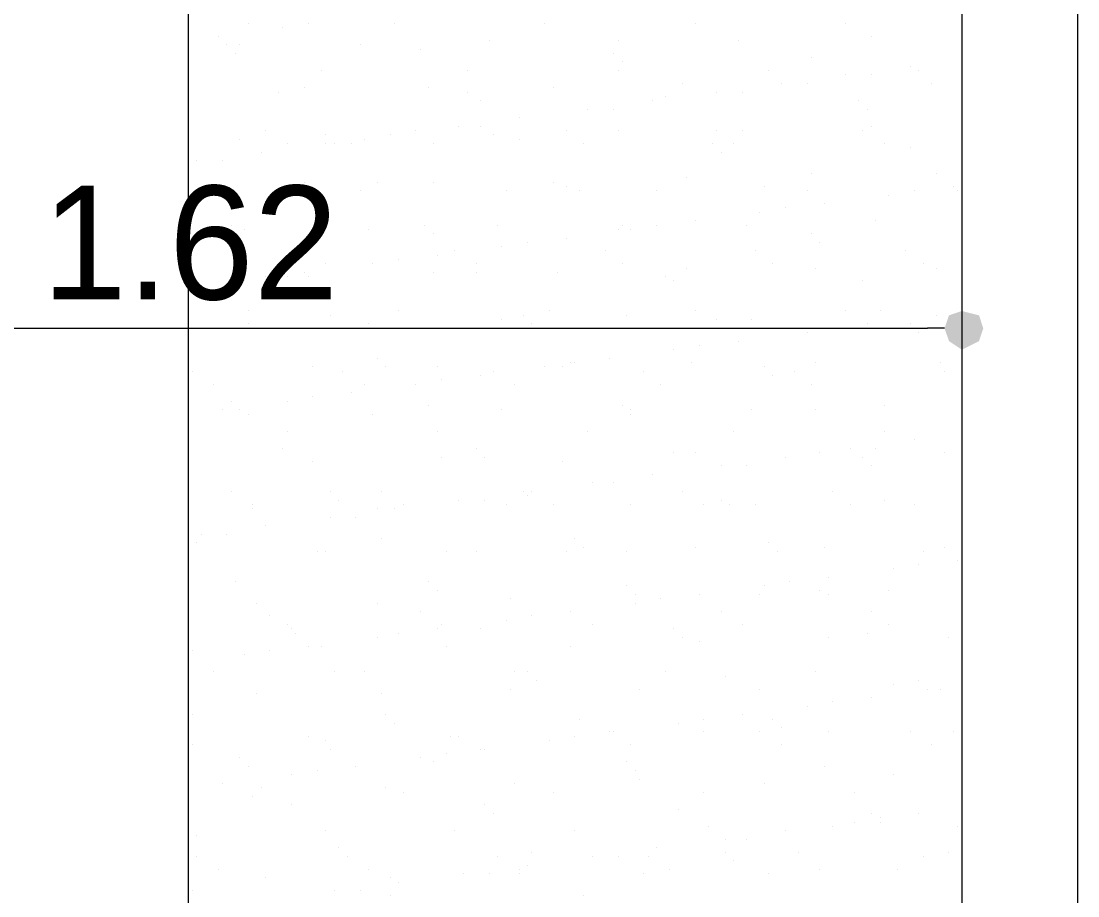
# Model space of a CAD drawing. Header units: millimetres. Extents: x 21 to 236, y 15 to 64.
# Drawn here: x 47.485 to 48.599, y 31.656 to 32.579 of the extents above; entities that cross this region are included whole.
import ezdxf

# ---------------------------------------------------------------- set-up
doc = ezdxf.new("R2010")
doc.units = ezdxf.units.MM
for name, color, linetype in [('PDF_0', 210, 'Continuous'), ('PDF_Cota', 90, 'Continuous'), ('PDF_Terreno', 7, 'Continuous'), ('PDF_Text', 70, 'Continuous')]:
    doc.layers.add(name, color=color, linetype=linetype)
doc.layers.add('PDF_Grama', color=7, linetype='Continuous', true_color=0x397200)
doc.styles.add('PDF Comic Sans MS', font='comic.ttf')

msp = doc.modelspace()

# ---------------------------------------------------------------- linework, layer by layer
at = {"layer": 'PDF_0', "lineweight": 0}
msp.add_lwpolyline([(48.4588, 32.2553), (48.4407, 32.2553)], dxfattribs=at)
at = {"layer": 'PDF_0', "transparency": 33554559}
for points in [[(48.477, 32.2553), (48.477, 32.2735), (48.4634, 32.2689)], [(48.4951, 32.2689), (48.477, 32.2553), (48.477, 32.2735)], [(48.4634, 32.2689), (48.4588, 32.2553), (48.477, 32.2553)], [(48.4996, 32.2553), (48.4951, 32.2689), (48.477, 32.2553)], [(48.4588, 32.2553), (48.477, 32.2553), (48.4634, 32.2417)], [(48.477, 32.2553), (48.4634, 32.2417), (48.477, 32.2327)], [(48.477, 32.2327), (48.4951, 32.2417), (48.477, 32.2553)], [(48.4951, 32.2417), (48.477, 32.2553), (48.4996, 32.2553)]]:
    msp.add_solid(points, dxfattribs=at)
at = {"layer": 'PDF_Cota', "lineweight": 0}
for points in [[(48.477, 33.9731), (47.6611, 33.9731), (47.6611, 30.5919), (46.8589, 30.5919)], [(48.477, 32.3686), (48.477, 32.1556)], [(46.8997, 32.2553), (48.4407, 32.2553)]]:
    msp.add_lwpolyline(points, dxfattribs=at)
at = {"layer": 'PDF_Grama', "lineweight": 20}
for points in [[(47.7246, 32.5771), (47.7246, 32.5771)], [(47.788, 32.5771), (47.788, 32.5771)], [(47.8787, 32.5771), (47.8787, 32.5771)], [(48.0373, 32.5771), (48.0373, 32.5771)], [(48.196, 32.5771), (48.196, 32.5771)], [(48.3546, 32.5771), (48.3546, 32.5771)], [(47.6929, 32.5635), (47.6929, 32.5635)], [(47.7608, 32.5726), (47.7608, 32.5726)], [(48.3818, 32.5635), (48.3818, 32.5635)], [(47.7019, 32.5545), (47.7019, 32.5545)], [(47.7155, 32.5545), (47.7155, 32.5545)], [(47.8424, 32.5545), (47.8424, 32.5545)], [(47.9784, 32.559), (47.9784, 32.559)], [(48.1144, 32.559), (48.1144, 32.559)], [(48.2413, 32.559), (48.2413, 32.559)], [(47.711, 32.5454), (47.711, 32.5454)], [(47.9059, 32.5499), (47.9059, 32.5499)], [(48.1098, 32.5454), (48.1098, 32.5454)], [(48.3183, 32.5409), (48.3183, 32.5409)], [(48.1189, 32.5363), (48.1189, 32.5363)], [(48.4226, 32.5318), (48.4226, 32.5318)], [(47.8016, 32.5273), (47.8016, 32.5273)], [(47.9557, 32.5273), (47.9557, 32.5273)], [(48.1144, 32.5273), (48.1144, 32.5273)], [(48.273, 32.5273), (48.273, 32.5273)], [(48.3546, 32.5227), (48.3546, 32.5227)], [(48.3818, 32.5227), (48.3818, 32.5227)], [(48.4316, 32.5273), (48.4316, 32.5273)], [(47.7835, 32.5091), (47.7835, 32.5091)], [(47.9149, 32.5091), (47.9149, 32.5091)], [(48.0464, 32.5091), (48.0464, 32.5091)], [(48.1824, 32.5137), (48.1824, 32.5137)], [(48.2866, 32.5137), (48.2866, 32.5137)], [(48.3138, 32.5137), (48.3138, 32.5137)], [(48.4452, 32.5137), (48.4452, 32.5137)], [(47.7563, 32.5046), (47.7563, 32.5046)], [(47.9557, 32.5046), (47.9557, 32.5046)], [(47.9693, 32.4955), (47.9693, 32.4955)], [(48.1506, 32.4955), (48.1506, 32.4955)], [(48.1642, 32.5001), (48.1642, 32.5001)], [(48.2186, 32.5046), (48.2186, 32.5046)], [(48.2458, 32.5046), (48.2458, 32.5046)], [(48.3682, 32.4955), (48.3682, 32.4955)], [(48.0826, 32.4865), (48.0826, 32.4865)], [(48.1098, 32.4865), (48.1098, 32.4865)], [(48.3772, 32.4865), (48.3772, 32.4865)], [(48.0101, 32.4774), (48.0101, 32.4774)], [(47.7427, 32.4638), (47.7427, 32.4638)], [(47.9013, 32.4638), (47.9013, 32.4638)], [(47.9467, 32.4684), (47.9467, 32.4684)], [(47.9693, 32.4684), (47.9693, 32.4684)], [(48.06, 32.4638), (48.06, 32.4638)], [(48.1144, 32.4638), (48.1144, 32.4638)], [(48.2186, 32.4638), (48.2186, 32.4638)], [(48.2458, 32.4638), (48.2458, 32.4638)], [(48.3727, 32.4638), (48.3727, 32.4638)], [(48.3818, 32.4684), (48.3818, 32.4684)], [(47.7155, 32.4548), (47.7155, 32.4548)], [(47.7654, 32.4502), (47.7654, 32.4502)], [(47.8062, 32.4593), (47.8062, 32.4593)], [(47.8062, 32.4502), (47.8062, 32.4502)], [(47.8152, 32.4502), (47.8152, 32.4502)], [(47.8334, 32.4502), (47.8334, 32.4502)], [(47.847, 32.4548), (47.847, 32.4548)], [(47.8742, 32.4593), (47.8742, 32.4593)], [(47.9195, 32.4502), (47.9195, 32.4502)], [(47.9829, 32.4593), (47.9829, 32.4593)], [(48.0101, 32.4548), (48.0101, 32.4548)], [(48.0781, 32.4502), (48.0781, 32.4502)], [(48.2141, 32.4502), (48.2141, 32.4502)], [(48.2367, 32.4502), (48.2367, 32.4502)], [(48.3954, 32.4502), (48.3954, 32.4502)], [(47.7382, 32.4412), (47.7382, 32.4412)], [(48.2231, 32.4412), (48.2231, 32.4412)], [(48.4226, 32.4457), (48.4226, 32.4457)], [(47.6702, 32.4321), (47.6702, 32.4321)], [(47.6974, 32.4321), (47.6974, 32.4321)], [(48.3183, 32.4185), (48.3183, 32.4185)], [(48.4498, 32.4185), (48.4498, 32.4185)], [(47.7835, 32.4094), (47.7835, 32.4094)], [(47.8606, 32.4094), (47.8606, 32.4094)], [(47.9195, 32.4094), (47.9195, 32.4094)], [(48.0464, 32.4094), (48.0464, 32.4094)], [(48.1869, 32.414), (48.1869, 32.414)], [(47.6611, 32.4049), (47.6611, 32.4049)], [(47.6838, 32.4004), (47.6838, 32.4004)], [(47.8424, 32.4004), (47.8424, 32.4004)], [(47.9965, 32.4004), (47.9965, 32.4004)], [(48.06, 32.4049), (48.06, 32.4049)], [(48.0736, 32.4004), (48.0736, 32.4004)], [(48.1552, 32.4004), (48.1552, 32.4004)], [(48.2685, 32.4049), (48.2685, 32.4049)], [(48.3138, 32.4004), (48.3138, 32.4004)], [(48.3999, 32.3958), (48.3999, 32.3958)], [(48.4271, 32.4004), (48.4271, 32.4004)], [(48.4679, 32.4049), (48.4679, 32.4049)], [(48.4724, 32.4004), (48.4724, 32.4004)], [(48.4724, 32.4004), (48.4724, 32.4004)], [(48.3319, 32.3868), (48.3319, 32.3868)], [(48.2639, 32.3777), (48.2639, 32.3777)], [(48.2911, 32.3822), (48.2911, 32.3822)], [(47.7065, 32.3641), (47.7065, 32.3641)], [(47.9104, 32.3641), (47.9104, 32.3641)], [(47.9875, 32.3641), (47.9875, 32.3641)], [(48.1189, 32.3641), (48.1189, 32.3641)], [(48.1552, 32.3641), (48.1552, 32.3641)], [(48.196, 32.3686), (48.196, 32.3686)], [(48.2503, 32.3641), (48.2503, 32.3641)], [(48.3863, 32.3686), (48.3863, 32.3686)], [(47.72, 32.3596), (47.72, 32.3596)], [(47.8515, 32.3596), (47.8515, 32.3596)], [(47.9195, 32.355), (47.9195, 32.355)], [(48.06, 32.3505), (48.06, 32.3505)], [(48.1144, 32.3596), (48.1144, 32.3596)], [(48.128, 32.3596), (48.128, 32.3596)], [(48.3183, 32.355), (48.3183, 32.355)], [(47.992, 32.3414), (47.992, 32.3414)], [(48.0192, 32.346), (48.0192, 32.346)], [(48.3274, 32.346), (48.3274, 32.346)], [(47.7835, 32.3369), (47.7835, 32.3369)], [(47.8832, 32.3279), (47.8832, 32.3279)], [(47.924, 32.3324), (47.924, 32.3324)], [(47.9421, 32.3369), (47.9421, 32.3369)], [(48.1008, 32.3369), (48.1008, 32.3369)], [(48.2594, 32.3369), (48.2594, 32.3369)], [(48.418, 32.3369), (48.418, 32.3369)], [(47.7563, 32.3188), (47.7563, 32.3188)], [(47.8062, 32.3233), (47.8062, 32.3233)], [(47.856, 32.3233), (47.856, 32.3233)], [(47.9648, 32.3233), (47.9648, 32.3233)], [(48.1189, 32.3233), (48.1189, 32.3233)], [(48.1869, 32.3188), (48.1869, 32.3188)], [(48.2775, 32.3233), (48.2775, 32.3233)], [(48.3229, 32.3188), (48.3229, 32.3188)], [(48.4362, 32.3233), (48.4362, 32.3233)], [(48.4498, 32.3188), (48.4498, 32.3188)], [(47.72, 32.3052), (47.72, 32.3052)], [(47.7427, 32.3097), (47.7427, 32.3097)], [(47.7654, 32.3097), (47.7654, 32.3097)], [(47.7835, 32.3143), (47.7835, 32.3143)], [(47.788, 32.3097), (47.788, 32.3097)], [(47.9195, 32.3143), (47.9195, 32.3143)], [(47.9648, 32.3143), (47.9648, 32.3143)], [(48.0509, 32.3143), (48.0509, 32.3143)], [(48.1642, 32.3097), (48.1642, 32.3097)], [(48.1733, 32.3052), (48.1733, 32.3052)], [(48.3727, 32.3052), (48.3727, 32.3052)], [(47.7246, 32.2735), (47.7246, 32.2735)], [(47.8832, 32.2735), (47.8832, 32.2735)], [(48.0418, 32.2735), (48.0418, 32.2735)], [(48.196, 32.2735), (48.196, 32.2735)], [(48.3546, 32.2735), (48.3546, 32.2735)], [(48.3908, 32.2735), (48.3908, 32.2735)], [(48.477, 32.2735), (48.477, 32.2735)], [(47.8107, 32.2689), (47.8107, 32.2689)], [(47.992, 32.2644), (47.992, 32.2644)], [(48.0147, 32.2689), (48.0147, 32.2689)], [(48.1234, 32.2689), (48.1234, 32.2689)], [(48.2186, 32.2644), (48.2186, 32.2644)], [(48.2549, 32.2644), (48.2549, 32.2644)], [(48.4498, 32.2689), (48.4498, 32.2689)], [(47.7246, 32.2599), (47.7246, 32.2599)], [(47.8515, 32.2599), (47.8515, 32.2599)], [(48.0237, 32.2599), (48.0237, 32.2599)], [(48.3138, 32.2508), (48.3138, 32.2508)], [(48.3365, 32.2553), (48.3365, 32.2553)], [(48.3772, 32.2599), (48.3772, 32.2599)], [(48.4226, 32.2599), (48.4226, 32.2599)], [(48.4316, 32.2508), (48.4316, 32.2508)], [(48.2413, 32.2417), (48.2413, 32.2417)], [(48.1733, 32.2327), (48.1733, 32.2327)], [(48.2005, 32.2372), (48.2005, 32.2372)], [(47.8606, 32.2236), (47.8606, 32.2236)], [(48.0645, 32.2191), (48.0645, 32.2191)], [(48.069, 32.2191), (48.069, 32.2191)], [(48.1053, 32.2236), (48.1053, 32.2236)], [(48.1914, 32.2191), (48.1914, 32.2191)], [(48.3229, 32.2191), (48.3229, 32.2191)], [(48.4543, 32.2191), (48.4543, 32.2191)], [(47.6657, 32.21), (47.6657, 32.21)], [(47.7926, 32.2145), (47.7926, 32.2145)], [(47.8243, 32.21), (47.8243, 32.21)], [(47.8696, 32.2145), (47.8696, 32.2145)], [(47.924, 32.2145), (47.924, 32.2145)], [(47.9693, 32.2055), (47.9693, 32.2055)], [(47.9829, 32.21), (47.9829, 32.21)], [(48.0373, 32.2145), (48.0373, 32.2145)], [(48.0554, 32.2145), (48.0554, 32.2145)], [(48.1416, 32.21), (48.1416, 32.21)], [(48.2685, 32.2145), (48.2685, 32.2145)], [(48.2775, 32.2055), (48.2775, 32.2055)], [(48.3002, 32.21), (48.3002, 32.21)], [(48.4588, 32.21), (48.4588, 32.21)], [(48.477, 32.21), (48.477, 32.21)], [(47.6883, 32.1964), (47.6883, 32.1964)], [(47.847, 32.1964), (47.847, 32.1964)], [(47.9013, 32.1964), (47.9013, 32.1964)], [(47.9285, 32.2009), (47.9285, 32.2009)], [(48.0056, 32.1964), (48.0056, 32.1964)], [(48.1597, 32.1964), (48.1597, 32.1964)], [(48.3183, 32.1964), (48.3183, 32.1964)], [(48.477, 32.1964), (48.477, 32.1964)], [(47.7926, 32.1828), (47.7926, 32.1828)], [(47.8334, 32.1873), (47.8334, 32.1873)], [(47.7065, 32.1783), (47.7065, 32.1783)], [(47.7654, 32.1783), (47.7654, 32.1783)], [(47.9149, 32.1737), (47.9149, 32.1737)], [(48.1189, 32.1737), (48.1189, 32.1737)], [(48.3954, 32.1737), (48.3954, 32.1737)], [(47.6974, 32.1692), (47.6974, 32.1692)], [(47.7155, 32.1692), (47.7155, 32.1692)], [(47.7246, 32.1647), (47.7246, 32.1647)], [(47.856, 32.1647), (47.856, 32.1647)], [(47.992, 32.1692), (47.992, 32.1692)], [(48.128, 32.1692), (48.128, 32.1692)], [(48.128, 32.1647), (48.128, 32.1647)], [(48.2549, 32.1692), (48.2549, 32.1692)], [(48.3229, 32.1692), (48.3229, 32.1692)], [(47.7654, 32.1466), (47.7654, 32.1466)], [(47.924, 32.1466), (47.924, 32.1466)], [(48.0826, 32.1466), (48.0826, 32.1466)], [(48.2367, 32.1466), (48.2367, 32.1466)], [(48.3954, 32.1466), (48.3954, 32.1466)], [(47.7608, 32.1284), (47.7608, 32.1284)], [(47.9648, 32.1284), (47.9648, 32.1284)], [(48.3591, 32.1284), (48.3591, 32.1284)], [(48.3863, 32.1284), (48.3863, 32.1284)], [(48.4271, 32.1375), (48.4271, 32.1375)], [(47.9285, 32.1194), (47.9285, 32.1194)], [(47.9739, 32.1194), (47.9739, 32.1194)], [(48.1733, 32.1239), (48.1733, 32.1239)], [(48.196, 32.1239), (48.196, 32.1239)], [(48.2911, 32.1194), (48.2911, 32.1194)], [(48.3274, 32.1239), (48.3274, 32.1239)], [(48.3727, 32.1194), (48.3727, 32.1194)], [(48.4588, 32.1239), (48.4588, 32.1239)], [(47.7926, 32.1148), (47.7926, 32.1148)], [(48.0554, 32.1148), (48.0554, 32.1148)], [(48.2231, 32.1103), (48.2231, 32.1103)], [(48.2503, 32.1103), (48.2503, 32.1103)], [(48.3818, 32.1103), (48.3818, 32.1103)], [(48.1506, 32.1012), (48.1506, 32.1012)], [(47.7065, 32.0831), (47.7065, 32.0831)], [(47.8107, 32.0831), (47.8107, 32.0831)], [(47.8651, 32.0831), (47.8651, 32.0831)], [(48.0147, 32.0831), (48.0147, 32.0831)], [(48.0237, 32.0831), (48.0237, 32.0831)], [(48.0872, 32.0922), (48.0872, 32.0922)], [(48.1098, 32.0922), (48.1098, 32.0922)], [(48.1824, 32.0831), (48.1824, 32.0831)], [(48.341, 32.0831), (48.341, 32.0831)], [(47.8198, 32.074), (47.8198, 32.074)], [(47.9467, 32.074), (47.9467, 32.074)], [(47.9739, 32.074), (47.9739, 32.074)], [(48.0192, 32.0786), (48.0192, 32.0786)], [(48.2231, 32.074), (48.2231, 32.074)], [(48.3954, 32.074), (48.3954, 32.074)], [(47.7291, 32.0695), (47.7291, 32.0695)], [(47.7291, 32.065), (47.7291, 32.065)], [(47.8606, 32.065), (47.8606, 32.065)], [(47.8787, 32.065), (47.8787, 32.065)], [(47.8877, 32.0695), (47.8877, 32.0695)], [(47.9965, 32.0695), (47.9965, 32.0695)], [(48.0464, 32.0695), (48.0464, 32.0695)], [(48.128, 32.0695), (48.128, 32.0695)], [(48.205, 32.0695), (48.205, 32.0695)], [(48.2322, 32.0695), (48.2322, 32.0695)], [(48.2594, 32.0695), (48.2594, 32.0695)], [(48.3591, 32.0695), (48.3591, 32.0695)], [(48.4271, 32.0695), (48.4271, 32.0695)], [(47.8107, 32.0559), (47.8107, 32.0559)], [(47.8379, 32.0559), (47.8379, 32.0559)], [(47.6611, 32.0378), (47.6611, 32.0378)], [(47.6747, 32.0378), (47.6747, 32.0378)], [(47.7019, 32.0378), (47.7019, 32.0378)], [(47.7427, 32.0468), (47.7427, 32.0468)], [(47.6702, 32.0287), (47.6702, 32.0287)], [(47.8651, 32.0332), (47.8651, 32.0332)], [(48.069, 32.0332), (48.069, 32.0332)], [(48.273, 32.0287), (48.273, 32.0287)], [(47.7971, 32.0196), (47.7971, 32.0196)], [(47.8062, 32.0196), (47.8062, 32.0196)], [(47.9331, 32.0196), (47.9331, 32.0196)], [(47.9648, 32.0196), (47.9648, 32.0196)], [(48.06, 32.0196), (48.06, 32.0196)], [(48.0781, 32.0242), (48.0781, 32.0242)], [(48.1234, 32.0196), (48.1234, 32.0196)], [(48.196, 32.0242), (48.196, 32.0242)], [(48.2821, 32.0196), (48.2821, 32.0196)], [(48.3319, 32.0242), (48.3319, 32.0242)], [(48.4362, 32.0196), (48.4362, 32.0196)], [(48.4588, 32.0242), (48.4588, 32.0242)], [(48.477, 32.0242), (48.477, 32.0242)], [(47.6611, 32.0106), (47.6611, 32.0106)], [(48.4316, 32.0061), (48.4316, 32.0061)], [(48.4724, 32.0106), (48.4724, 32.0106)], [(48.4044, 32.0015), (48.4044, 32.0015)], [(47.711, 31.9879), (47.711, 31.9879)], [(47.9149, 31.9879), (47.9149, 31.9879)], [(48.1234, 31.9834), (48.1234, 31.9834)], [(48.2685, 31.9834), (48.2685, 31.9834)], [(48.2957, 31.9879), (48.2957, 31.9879)], [(48.3365, 31.9925), (48.3365, 31.9925)], [(47.924, 31.9789), (47.924, 31.9789)], [(48.1325, 31.9743), (48.1325, 31.9743)], [(48.2005, 31.9743), (48.2005, 31.9743)], [(48.2639, 31.9743), (48.2639, 31.9743)], [(48.3274, 31.9789), (48.3274, 31.9789)], [(48.3365, 31.9743), (48.3365, 31.9743)], [(48.3999, 31.9789), (48.3999, 31.9789)], [(47.7336, 31.9653), (47.7336, 31.9653)], [(47.8606, 31.9653), (47.8606, 31.9653)], [(48.0011, 31.9698), (48.0011, 31.9698)], [(48.1325, 31.9653), (48.1325, 31.9653)], [(48.1597, 31.9698), (48.1597, 31.9698)], [(47.7472, 31.9517), (47.7472, 31.9517)], [(47.9059, 31.9562), (47.9059, 31.9562)], [(48.0237, 31.9517), (48.0237, 31.9517)], [(48.0645, 31.9562), (48.0645, 31.9562)], [(48.0645, 31.9562), (48.0645, 31.9562)], [(48.2231, 31.9562), (48.2231, 31.9562)], [(48.3818, 31.9562), (48.3818, 31.9562)], [(47.7654, 31.9426), (47.7654, 31.9426)], [(47.7699, 31.9381), (47.7699, 31.9381)], [(47.924, 31.9381), (47.924, 31.9381)], [(47.9285, 31.9426), (47.9285, 31.9426)], [(47.9693, 31.9381), (47.9693, 31.9381)], [(47.9965, 31.9471), (47.9965, 31.9471)], [(48.0872, 31.9426), (48.0872, 31.9426)], [(48.1733, 31.9381), (48.1733, 31.9381)], [(48.2458, 31.9426), (48.2458, 31.9426)], [(48.3999, 31.9426), (48.3999, 31.9426)], [(47.7744, 31.9335), (47.7744, 31.9335)], [(47.8606, 31.929), (47.8606, 31.929)], [(47.8832, 31.9335), (47.8832, 31.9335)], [(48.1824, 31.929), (48.1824, 31.929)], [(48.3365, 31.929), (48.3365, 31.929)], [(48.3772, 31.9335), (48.3772, 31.9335)], [(48.4634, 31.929), (48.4634, 31.929)], [(47.6657, 31.9154), (47.6657, 31.9154)], [(47.7472, 31.9154), (47.7472, 31.9154)], [(47.788, 31.9199), (47.788, 31.9199)], [(47.8016, 31.9199), (47.8016, 31.9199)], [(47.9331, 31.9199), (47.9331, 31.9199)], [(48.0645, 31.9199), (48.0645, 31.9199)], [(48.2005, 31.9245), (48.2005, 31.9245)], [(47.72, 31.9109), (47.72, 31.9109)], [(47.6883, 31.8927), (47.6883, 31.8927)], [(47.8152, 31.8927), (47.8152, 31.8927)], [(47.847, 31.8927), (47.847, 31.8927)], [(48.0056, 31.8927), (48.0056, 31.8927)], [(48.0192, 31.8927), (48.0192, 31.8927)], [(48.0283, 31.8837), (48.0283, 31.8837)], [(48.1642, 31.8927), (48.1642, 31.8927)], [(48.2277, 31.8882), (48.2277, 31.8882)], [(48.3229, 31.8927), (48.3229, 31.8927)], [(48.4316, 31.8837), (48.4316, 31.8837)], [(48.0011, 31.8746), (48.0011, 31.8746)], [(48.137, 31.8746), (48.137, 31.8746)], [(48.2639, 31.8746), (48.2639, 31.8746)], [(48.4044, 31.8791), (48.4044, 31.8791)], [(48.4407, 31.8746), (48.4407, 31.8746)], [(48.4543, 31.8746), (48.4543, 31.8746)], [(48.477, 31.8791), (48.477, 31.8791)], [(47.7336, 31.8701), (47.7336, 31.8701)], [(47.8651, 31.8701), (47.8651, 31.8701)], [(48.341, 31.861), (48.341, 31.861)], [(48.3818, 31.8655), (48.3818, 31.8655)], [(48.3138, 31.8565), (48.3138, 31.8565)], [(47.6657, 31.8474), (47.6657, 31.8474)], [(47.8696, 31.8474), (47.8696, 31.8474)], [(47.8787, 31.8384), (47.8787, 31.8384)], [(48.0736, 31.8429), (48.0736, 31.8429)], [(48.1778, 31.8384), (48.1778, 31.8384)], [(48.205, 31.8429), (48.205, 31.8429)], [(48.2458, 31.8474), (48.2458, 31.8474)], [(48.2775, 31.8429), (48.2775, 31.8429)], [(48.1053, 31.8293), (48.1053, 31.8293)], [(48.1098, 31.8293), (48.1098, 31.8293)], [(48.205, 31.8293), (48.205, 31.8293)], [(48.2639, 31.8293), (48.2639, 31.8293)], [(48.2866, 31.8338), (48.2866, 31.8338)], [(48.3365, 31.8293), (48.3365, 31.8293)], [(48.4226, 31.8293), (48.4226, 31.8293)], [(48.4679, 31.8293), (48.4679, 31.8293)], [(47.6657, 31.8157), (47.6657, 31.8157)], [(47.788, 31.8248), (47.788, 31.8248)], [(47.8062, 31.8202), (47.8062, 31.8202)], [(47.9376, 31.8248), (47.9376, 31.8248)], [(47.9467, 31.8248), (47.9467, 31.8248)], [(48.0418, 31.8202), (48.0418, 31.8202)], [(48.069, 31.8248), (48.069, 31.8248)], [(48.069, 31.8248), (48.069, 31.8248)], [(48.128, 31.8157), (48.128, 31.8157)], [(48.2866, 31.8157), (48.2866, 31.8157)], [(48.4452, 31.8157), (48.4452, 31.8157)], [(47.8107, 31.8112), (47.8107, 31.8112)], [(47.9331, 31.8066), (47.9331, 31.8066)], [(47.9693, 31.8112), (47.9693, 31.8112)], [(47.9739, 31.8112), (47.9739, 31.8112)], [(47.7155, 31.8021), (47.7155, 31.8021)], [(47.7246, 31.793), (47.7246, 31.793)], [(47.8379, 31.793), (47.8379, 31.793)], [(47.9059, 31.8021), (47.9059, 31.8021)], [(47.9195, 31.7976), (47.9195, 31.7976)], [(48.1234, 31.7976), (48.1234, 31.7976)], [(48.3319, 31.793), (48.3319, 31.793)], [(47.7699, 31.784), (47.7699, 31.784)], [(47.7971, 31.7885), (47.7971, 31.7885)], [(48.1325, 31.7885), (48.1325, 31.7885)], [(48.4044, 31.784), (48.4044, 31.784)], [(47.6974, 31.7749), (47.6974, 31.7749)], [(47.7382, 31.7704), (47.7382, 31.7704)], [(47.8696, 31.7704), (47.8696, 31.7704)], [(48.0056, 31.7749), (48.0056, 31.7749)], [(48.137, 31.7794), (48.137, 31.7794)], [(48.2685, 31.7749), (48.2685, 31.7749)], [(47.7291, 31.7613), (47.7291, 31.7613)], [(47.8877, 31.7658), (47.8877, 31.7658)], [(48.0464, 31.7658), (48.0464, 31.7658)], [(48.205, 31.7658), (48.205, 31.7658)], [(48.3637, 31.7658), (48.3637, 31.7658)], [(47.7699, 31.7522), (47.7699, 31.7522)], [(47.9739, 31.7522), (47.9739, 31.7522)], [(47.9829, 31.7432), (47.9829, 31.7432)], [(48.1778, 31.7477), (48.1778, 31.7477)], [(48.3818, 31.7432), (48.3818, 31.7432)], [(48.3908, 31.7386), (48.3908, 31.7386)], [(48.4316, 31.7432), (48.4316, 31.7432)], [(48.2095, 31.7296), (48.2095, 31.7296)], [(48.341, 31.7296), (48.341, 31.7296)], [(48.3637, 31.7341), (48.3637, 31.7341)], [(48.3908, 31.7341), (48.3908, 31.7341)], [(48.4724, 31.7296), (48.4724, 31.7296)], [(47.6702, 31.7205), (47.6702, 31.7205)], [(47.8062, 31.725), (47.8062, 31.725)], [(47.9421, 31.725), (47.9421, 31.725)], [(48.069, 31.725), (48.069, 31.725)], [(48.2277, 31.716), (48.2277, 31.716)], [(48.2503, 31.716), (48.2503, 31.716)], [(48.2911, 31.725), (48.2911, 31.725)], [(47.8198, 31.7069), (47.8198, 31.7069)], [(48.1552, 31.7069), (48.1552, 31.7069)], [(47.6702, 31.6978), (47.6702, 31.6978)], [(47.8288, 31.6978), (47.8288, 31.6978)], [(47.8288, 31.6978), (47.8288, 31.6978)], [(47.9875, 31.6978), (47.9875, 31.6978)], [(48.0237, 31.7024), (48.0237, 31.7024)], [(48.0872, 31.6978), (48.0872, 31.6978)], [(48.1144, 31.6978), (48.1144, 31.6978)], [(48.1461, 31.6978), (48.1461, 31.6978)], [(48.2277, 31.7024), (48.2277, 31.7024)], [(48.2367, 31.6933), (48.2367, 31.6933)], [(48.3047, 31.7024), (48.3047, 31.7024)], [(48.4362, 31.6978), (48.4362, 31.6978)], [(48.4634, 31.7024), (48.4634, 31.7024)], [(47.6929, 31.6843), (47.6929, 31.6843)], [(47.8515, 31.6843), (47.8515, 31.6843)], [(48.0101, 31.6843), (48.0101, 31.6843)], [(48.0192, 31.6888), (48.0192, 31.6888)], [(48.1688, 31.6843), (48.1688, 31.6843)], [(48.3274, 31.6843), (48.3274, 31.6843)], [(48.409, 31.6843), (48.409, 31.6843)], [(47.7427, 31.6752), (47.7427, 31.6752)], [(47.8742, 31.6752), (47.8742, 31.6752)], [(47.8832, 31.6707), (47.8832, 31.6707)], [(47.9512, 31.6797), (47.9512, 31.6797)], [(47.9784, 31.6797), (47.9784, 31.6797)], [(48.0101, 31.6797), (48.0101, 31.6797)], [(48.1416, 31.6797), (48.1416, 31.6797)], [(48.273, 31.6797), (48.273, 31.6797)], [(47.6657, 31.6616), (47.6657, 31.6616)], [(47.8152, 31.6616), (47.8152, 31.6616)], [(47.8424, 31.6616), (47.8424, 31.6616)], [(47.8742, 31.6571), (47.8742, 31.6571)], [(48.0781, 31.6571), (48.0781, 31.6571)]]:
    msp.add_lwpolyline(points, dxfattribs=at)
at = {"layer": 'PDF_Terreno', "lineweight": 9}
msp.add_lwpolyline([(38.7187, 32.8219), (38.7187, 51.8489), (48.477, 51.8489), (48.477, 35.0971), (48.477, 26.9615), (48.5993, 26.9615), (48.5993, 51.9713), (38.6009, 51.9713), (38.6009, 26.9615), (38.7187, 26.9615), (38.7187, 32.704)], dxfattribs=at)

# ---------------------------------------------------------------- texts
at = {"layer": 'PDF_Text', "insert": (47.507, 32.284), "char_height": 0.12003, "attachment_point": 7, "style": 'PDF Comic Sans MS'}
msp.add_mtext('1.62', dxfattribs=at)

doc.saveas('drawing.dxf')
